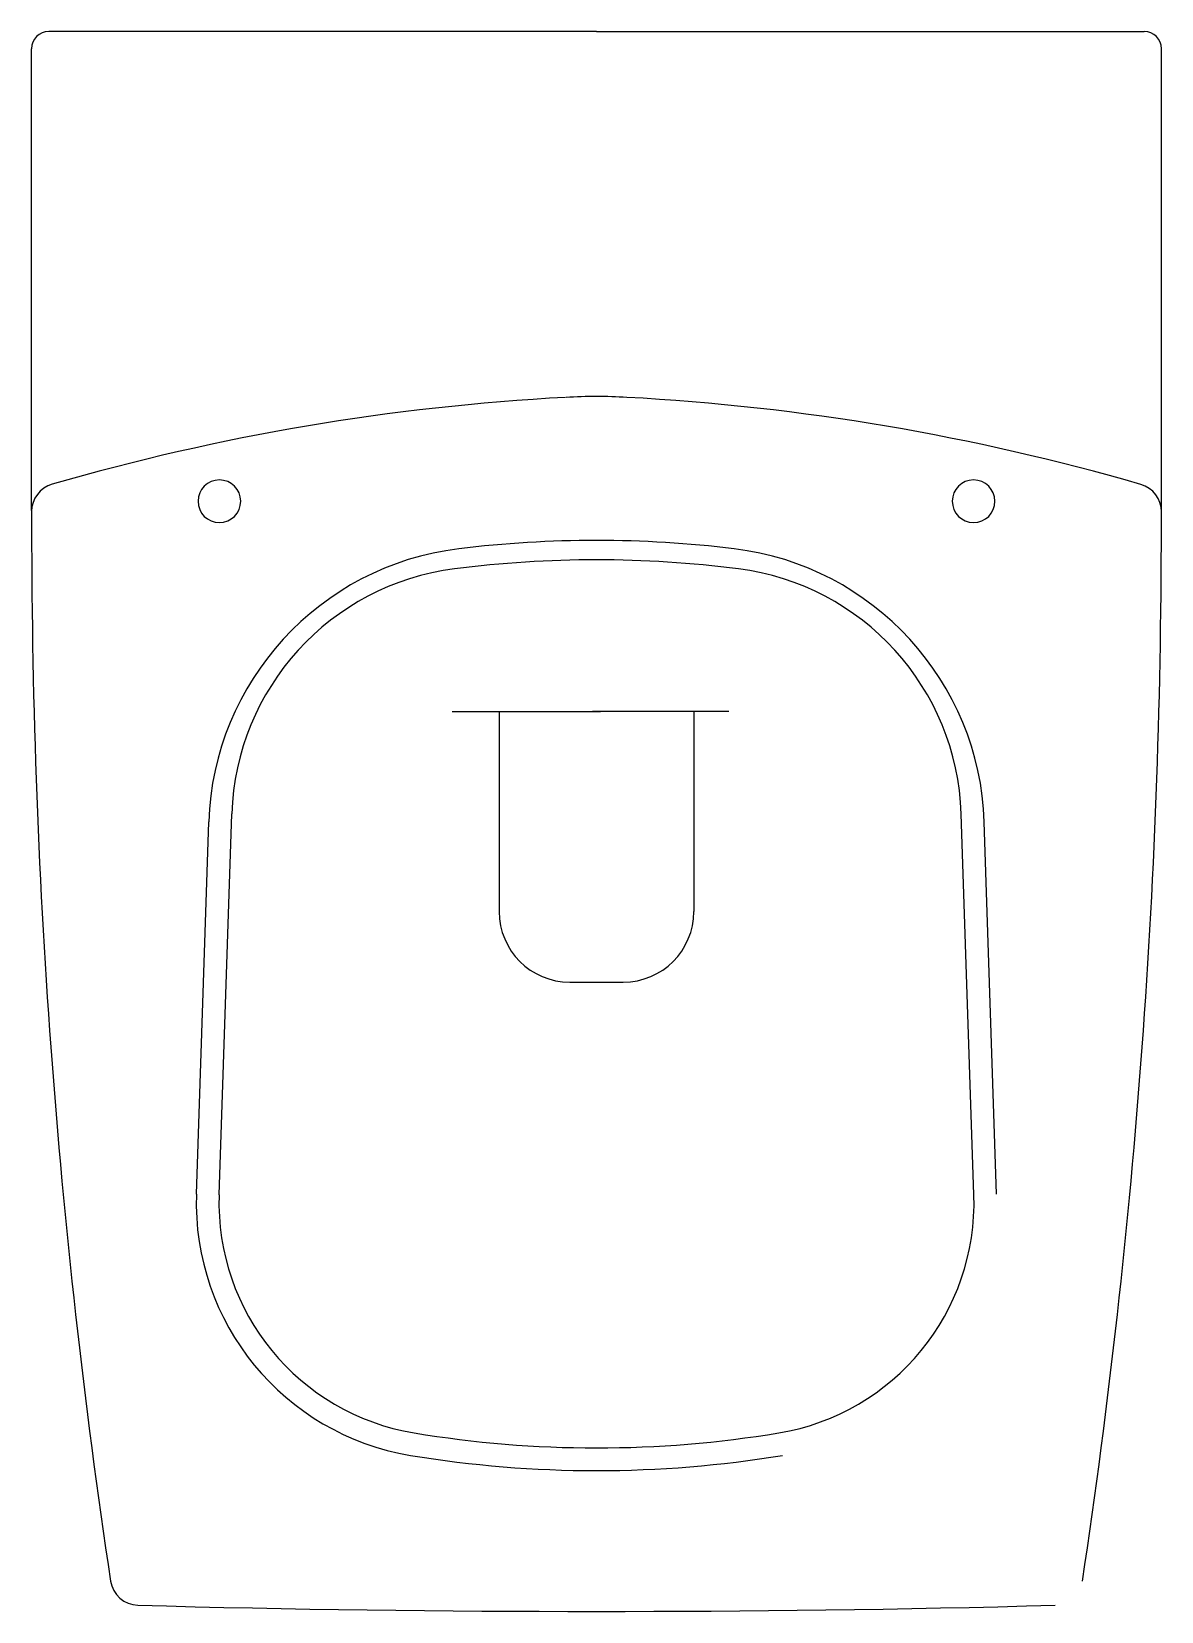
# Model space of a CAD drawing. Extents: x 2084 to 2481, y 1338 to 1893.
import ezdxf

# ---------------------------------------------------------------- set-up
doc = ezdxf.new("R2010")
doc.units = 0
doc.header["$LTSCALE"] = 50
doc.layers.add('FINA', color=6, linetype='CONTINUOUS')
doc.layers.add('GROSSA', color=3, linetype='CONTINUOUS')

msp = doc.modelspace()

# ---------------------------------------------------------------- linework, layer by layer
at = {"layer": 'FINA', "color": 0, "linetype": 'CONTINUOUS'}
for p, q in [((2232.1, 1654.3), (2284.22, 1654.3)), ((2248.58, 1654.3), (2248.58, 1584.02)), ((2329.24, 1654.3), (2281.35, 1654.3)), ((2316.99, 1654.3), (2316.99, 1584.02)), ((2142.2, 1484.74), (2146.54, 1615.49)), ((2423.37, 1484.74), (2419.02, 1615.49)), ((2273.41, 1559.19), (2292.16, 1559.19))]:
    msp.add_line(p, q, dxfattribs=at)
for centre, radius, start, end in [((2246.49, 1612.17), 100, 96.9487, 178.0975), ((2282.81, 1314.4), 399.98, 90.0031, 96.9522), ((2282.76, 1314.4), 399.98, 83.0478, 89.9969), ((2319.08, 1612.17), 100, 1.9025, 83.0513), ((2273.41, 1584.02), 24.83, 180, 269.9996), ((2292.16, 1584.02), 24.83, 270.0004, 360), ((2232.15, 1481.75), 90, 178.0983, 260.6), ((2282.77, 1787.6), 400.01, 260.6026, 270.0024), ((2282.8, 1787.6), 400.01, 269.9982, 279.398)]:
    msp.add_arc(centre, radius, start, end, dxfattribs=at)
at = {"layer": 'GROSSA', "color": 0, "linetype": 'CONTINUOUS'}
for p, q in [((2282.78, 1893.13), (2090.31, 1893.13)), ((2282.78, 1893.13), (2475.26, 1893.13)), ((2084.31, 1724.88), (2084.31, 1887.13)), ((2481.26, 1724.96), (2481.26, 1887.13)), ((2150.19, 1484.47), (2154.63, 1618.36)), ((2415.38, 1484.47), (2410.94, 1618.36))]:
    msp.add_line(p, q, dxfattribs=at)
for centre, radius, start, end in [((2090.31, 1887.13), 6, 90, 180), ((2475.26, 1887.13), 6, 0, 90), ((2282.78, 1564.93), 199.99, 86.9333, 93.0667), ((2314.89, 962.98), 802.8, 93.06619, 106.15416), ((2250.54, 962.98), 802.8, 73.83529, 86.93362), ((2094.31, 1724.48), 10, 106.1537, 179.7293), ((2150.28, 1728.13), 7.5, 90, 270), ((2150.28, 1728.13), 7.5, 270, 90), ((2415.28, 1728.13), 7.5, 90, 270), ((2415.28, 1728.13), 7.5, 270, 90), ((2471.26, 1724.44), 10, 360, 73.8338), ((4584.3, 1720.05), 2499.99, 179.88921, 188.53977), ((-18.74, 1720.05), 2500, 351.46023, 0.11239), ((2244.31, 1615.38), 89.72, 97.285, 178.096), ((2282.75, 1314.4), 393.15, 89.9953, 97.2807), ((2282.82, 1314.4), 393.15, 82.7193, 90.0047), ((2321.26, 1615.38), 89.72, 1.9027, 82.715), ((2232.15, 1481.75), 82.01, 178.0973, 260.6), ((2333.42, 1481.75), 82.01, 279.4, 1.9027), ((2282.8, 1787.59), 392.01, 260.5983, 269.9983), ((2282.77, 1787.59), 392.01, 270.0017, 279.4017), ((2121.92, 1350.29), 10, 188.5393, 268.4627), ((2282.74, 7338), 5999.87, 268.461456, 271.539383)]:
    msp.add_arc(centre, radius, start, end, dxfattribs=at)

doc.saveas('drawing.dxf')
